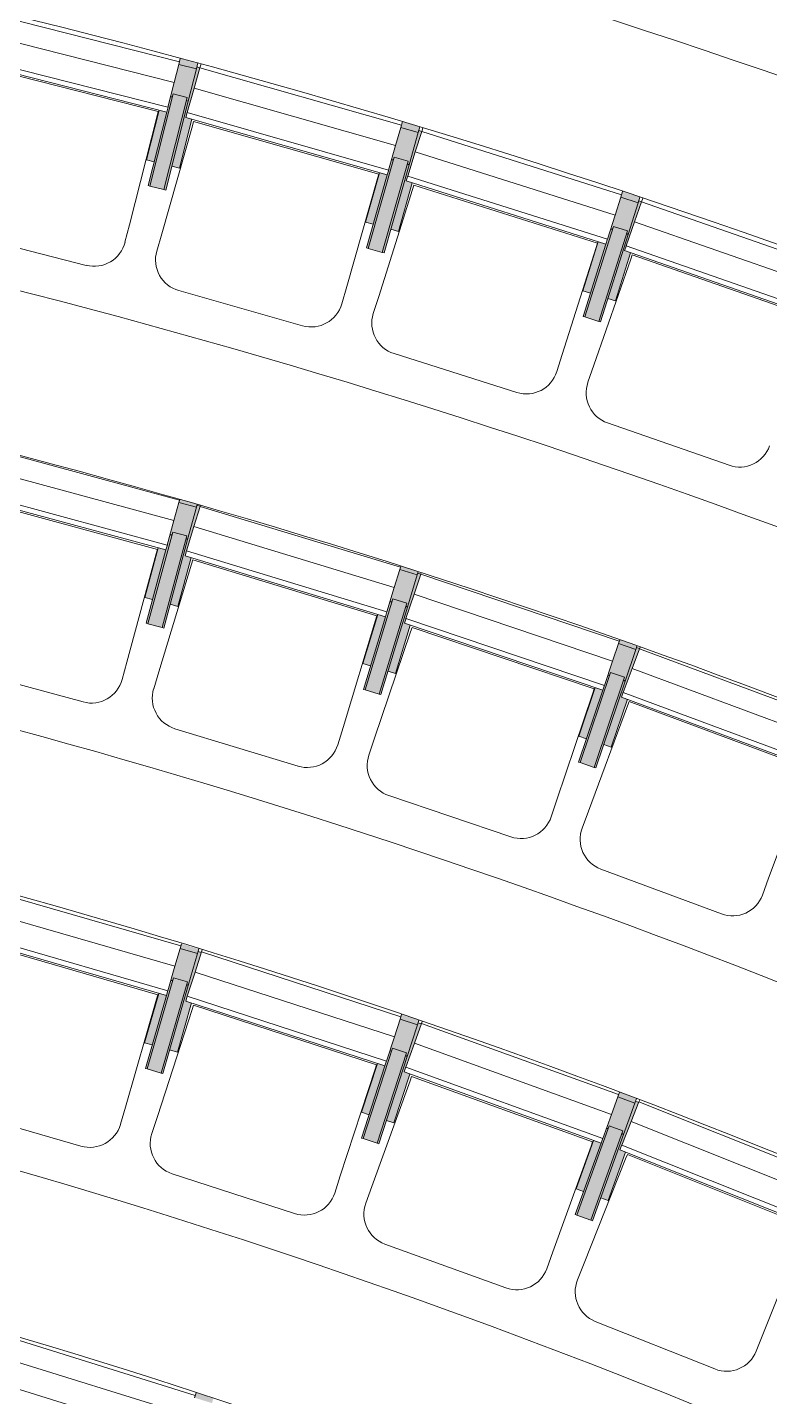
# Model space of a CAD drawing. Header units: millimetres. Extents: x 90978 to 295199, y -4084 to 97293.
# Drawn here: x 215176 to 216805, y 19981 to 22986 of the extents above; entities that cross this region are included whole.
import ezdxf

# ---------------------------------------------------------------- set-up
doc = ezdxf.new("R2010")
doc.units = ezdxf.units.MM
doc.header["$MEASUREMENT"] = 0
doc.layers.add('CSM-STL-XX-ZZ-M3-A-XXXX-00001_detached _19_04_21__rvt-1-Level 0$0$I-FURN', color=8, linetype='CONTINUOUS', lineweight=9)

msp = doc.modelspace()

# ---------------------------------------------------------------- hatches: boundary and pattern name
at = {"layer": 'CSM-STL-XX-ZZ-M3-A-XXXX-00001_detached _19_04_21__rvt-1-Level 0$0$I-FURN'}
h = msp.add_hatch(color=256, dxfattribs=at)
h.paths.add_polyline_path([(215509.7, 22676.5), (215537, 22784.1), (215523.5, 22788), (215554.5, 22897.2), (215548, 22898.9), (215492.7, 22680.8), (215494.2, 22680.4)], flags=0)
h.paths.add_polyline_path([(215453.9, 22690.6), (215481.7, 22799.9), (215464.7, 22804.2), (215437, 22694.9), (215444.5, 22693)], flags=0)
for points in [[(215528.9, 22823.4), (215547, 22894.7), (215508.2, 22904.5), (215491.2, 22833.3), (215494.2, 22833.3), (215495.8, 22839.5), (215526.9, 22831.6), (215525.3, 22825.4), (215526.9, 22824.5)], [(215547, 22894.7), (215550.2, 22907.5), (215511.5, 22917.5), (215508.2, 22904.5), (215536.2, 22897.4)], [(215475.6, 22629.6), (215526.9, 22831.6), (215495.8, 22839.5), (215444.5, 22637.5), (215470.6, 22630.9)], [(215444.5, 22637.5), (215494.2, 22833.3), (215490.1, 22833.3), (215440.7, 22638.4)], [(215479.5, 22628.6), (215528.9, 22823.4), (215525.3, 22825.4), (215475.6, 22629.6)], [(216033.9, 22754.8), (216037.4, 22767.2), (215999.3, 22779.2), (215995.5, 22765.8), (215997.7, 22765.2)], [(216013.8, 22684.2), (216033.9, 22754.8), (215995.5, 22765.8), (215976.5, 22695.1), (215979.4, 22695), (215981.1, 22701.2), (216012, 22692.4), (216010.3, 22686.2), (216013.5, 22684.4)], [(215924.1, 22500.7), (215979.4, 22695), (215975.3, 22695), (215920.3, 22501.8)], [(215955, 22491.9), (216012, 22692.4), (215981.1, 22701.2), (215924.1, 22500.7), (215953.4, 22492.4)], [(215958.8, 22490.8), (216013.5, 22684.4), (216010.2, 22685.8), (215955, 22491.9)], [(216516.6, 22601), (216520.4, 22612.8), (216482.5, 22625.8), (216478.5, 22613.1)], [(216494.5, 22531), (216516.6, 22601), (216478.5, 22613.1), (216456.4, 22543), (216460.4, 22542.8), (216462.3, 22548.9), (216493, 22539.2), (216491, 22533.1), (216493.7, 22531.4)], [(216399.5, 22350.2), (216460.4, 22542.8), (216456.3, 22542.8), (216395.7, 22351.3)], [(216430.1, 22340.5), (216493, 22539.2), (216462.3, 22548.9), (216399.5, 22350.2), (216424.2, 22342.3)], [(216433.9, 22339.3), (216493.7, 22531.4), (216490.8, 22532.5), (216430.1, 22340.5)], [(215527.6, 21861.8), (215546.8, 21932.7), (215508.1, 21942.8), (215490.2, 21872.2), (215493.1, 21872.1), (215494.8, 21878.3), (215525.8, 21869.9), (215524.1, 21863.8), (215525.8, 21862.8)], [(215546.8, 21932.7), (215548.6, 21939.1), (215510.1, 21950), (215508.2, 21943.1), (215538.9, 21934.8)], [(215440.3, 21677.2), (215493.1, 21872.1), (215489, 21872.1), (215436.5, 21678.2)], [(215471.3, 21668.8), (215525.8, 21869.9), (215494.8, 21878.3), (215440.3, 21677.2), (215464.4, 21670.6)], [(215475.1, 21667.7), (215527.6, 21861.8), (215524.1, 21863.8), (215471.3, 21668.8)], [(216010.2, 21713.8), (216031.6, 21784.1), (215993.3, 21795.8), (215972, 21725.5), (215976, 21725.3), (215977.9, 21731.4), (216008.6, 21722), (216006.8, 21715.9), (216009.8, 21714.1)], [(216031.6, 21784.1), (216033.6, 21790.8), (215995.7, 21803.4), (215993.3, 21795.8)], [(215917.3, 21532), (215976, 21725.3), (215971.9, 21725.3), (215913.5, 21533.1)], [(215948, 21522.6), (216008.6, 21722), (215977.9, 21731.4), (215917.3, 21532), (215940.3, 21525)], [(215951.8, 21521.5), (216009.8, 21714.1), (216006.6, 21715.2), (215948, 21522.6)], [(216488.1, 21551.2), (216511.6, 21620.9), (216473.7, 21633.6), (216450.2, 21564), (216454.3, 21563.7), (216456.3, 21569.8), (216486.8, 21559.5), (216484.7, 21553.4), (216487.2, 21551.8)], [(216511.6, 21620.9), (216514, 21627.9), (216476.4, 21641.5), (216473.7, 21633.6)], [(216389.7, 21372.3), (216454.3, 21563.7), (216450.1, 21563.7), (216385.9, 21373.6)], [(216420.1, 21362), (216486.8, 21559.5), (216456.3, 21569.8), (216389.7, 21372.3), (216417.3, 21363)], [(216423.8, 21360.8), (216487.2, 21551.8), (216484.7, 21553.4), (216420.1, 21362)], [(215549.5, 20953.7), (215552.3, 20963.4), (215514, 20975), (215511.1, 20964.8)], [(215529.1, 20883.2), (215549.5, 20953.7), (215511.1, 20964.8), (215490.7, 20894.3), (215494.7, 20894.1), (215496.5, 20900.3), (215527.4, 20891.3), (215525.6, 20885.2), (215527.4, 20884.2)], [(215438.5, 20700.1), (215494.7, 20894.1), (215490.6, 20894.1), (215434.8, 20701.2)], [(215469.4, 20691.2), (215526.9, 20891.5), (215496.5, 20900.3), (215438.5, 20700.1), (215461.1, 20693.6)], [(215473.2, 20690.1), (215529.1, 20883.2), (215525.6, 20885.2), (215469.4, 20691.2)], [(216009.5, 20727.4), (216032.2, 20797.3), (215994.2, 20809.6), (215971.5, 20739.7), (215975.5, 20739.5), (215977.5, 20745.6), (216008, 20735.6), (216006.1, 20729.5), (216008, 20728.3)], [(216032.2, 20797.3), (216035.4, 20807), (215997.4, 20819.7), (215994.2, 20809.6)], [(215913.1, 20547.4), (215975.5, 20739.5), (215971.4, 20739.5), (215909.3, 20548.6)], [(215943.6, 20537.4), (216008, 20735.6), (215977.5, 20745.6), (215913.1, 20547.4), (215939, 20538.9)], [(215947.4, 20536.2), (216009.5, 20727.4), (216006.1, 20729.5), (215943.6, 20537.4)], [(216509.6, 20625.2), (216513.3, 20635.5), (216475.7, 20649.2), (216472, 20638.8), (216484.1, 20634.4)], [(216484.6, 20556.1), (216509.6, 20625.2), (216472, 20638.8), (216447, 20569.7), (216451, 20569.3), (216453.2, 20575.3), (216483.4, 20564.4), (216481.2, 20558.4), (216484.2, 20556.4)], [(216382.4, 20379.3), (216451, 20569.3), (216446.8, 20569.3), (216378.7, 20380.7)], [(216412.6, 20368.4), (216483.4, 20564.4), (216453.2, 20575.3), (216382.4, 20379.3), (216398.1, 20373.6)], [(216416.3, 20367.1), (216484.2, 20556.4), (216481.2, 20558.4), (216413.3, 20368.2)], [(215581, 19966.9), (215584.2, 19977.2), (215546.1, 19989.4), (215542.8, 19978.8)]]:
    msp.add_hatch(color=256, dxfattribs=at).paths.add_polyline_path(points, flags=0)
h = msp.add_hatch(color=256, dxfattribs=at)
h.paths.add_polyline_path([(215990.3, 22537.8), (216020.8, 22644.7), (216007.4, 22648.9), (216041.5, 22757.2), (216035.1, 22759), (215973.5, 22542.6), (215979.4, 22540.9)], flags=0)
h.paths.add_polyline_path([(215935, 22553.6), (215965.9, 22662), (215949.1, 22666.8), (215918.2, 22558.3), (215924.1, 22556.7)], flags=0)
h = msp.add_hatch(color=256, dxfattribs=at)
h.paths.add_polyline_path([(216466.8, 22385.3), (216499.8, 22491.4), (216487, 22495.9), (216524.3, 22603.1), (216517.9, 22605.1), (216450.1, 22390.6), (216460.4, 22387.3)], flags=0)
h.paths.add_polyline_path([(216412, 22402.7), (216446, 22510.2), (216429.3, 22515.5), (216395.7, 22407.8), (216399.5, 22406.6)], flags=0)
h = msp.add_hatch(color=256, dxfattribs=at)
h.paths.add_polyline_path([(215506.1, 21715.1), (215535.1, 21822.2), (215521.8, 21826.2), (215554.8, 21935), (215548, 21936.9), (215489.2, 21719.7), (215502.8, 21716)], flags=0)
h.paths.add_polyline_path([(215450.6, 21730.1), (215480, 21839), (215463.1, 21843.6), (215433.7, 21734.7), (215440.3, 21732.9)], flags=0)
h = msp.add_hatch(color=256, dxfattribs=at)
h.paths.add_polyline_path([(215984.2, 21567.9), (216015.8, 21674.3), (216003.4, 21678.5), (216039.6, 21786.2), (216032.9, 21788.3), (215967.5, 21573), (215983.4, 21568.1)], flags=0)
h.paths.add_polyline_path([(215929.2, 21584.6), (215962, 21692.5), (215945.2, 21697.6), (215913.5, 21589.4), (215917.3, 21588.2)], flags=0)
h = msp.add_hatch(color=256, dxfattribs=at)
h.paths.add_polyline_path([(216457.6, 21406.2), (216493.1, 21511.3), (216480.2, 21516.1), (216519.6, 21622.7), (216513, 21625), (216441.1, 21411.8), (216454.3, 21407.3)], flags=0)
h.paths.add_polyline_path([(216403.2, 21424.6), (216439.2, 21531.4), (216422.6, 21537), (216386.6, 21430.2), (216389.7, 21429.1)], flags=0)
h = msp.add_hatch(color=256, dxfattribs=at)
h.paths.add_polyline_path([(215505, 20736.9), (215535.3, 20845.3), (215523.3, 20849.2), (215558, 20955.8), (215550.4, 20956.9), (215488.1, 20741.8), (215494.7, 20739.9)], flags=0)
h.paths.add_polyline_path([(215449.7, 20752.9), (215481.1, 20861.2), (215464.3, 20866.1), (215432.9, 20757.7), (215438.5, 20756.1)], flags=0)
h = msp.add_hatch(color=256, dxfattribs=at)
h.paths.add_polyline_path([(215980.6, 20582), (216015.4, 20689), (216002.7, 20693.6), (216040.7, 20799), (216033.5, 20801.4), (215964, 20587.4), (215975.5, 20583.7)], flags=0)
h.paths.add_polyline_path([(215926, 20599.8), (215960.8, 20707), (215944.2, 20712.4), (215909.3, 20605.2), (215913.1, 20603.9)], flags=0)
h = msp.add_hatch(color=256, dxfattribs=at)
h.paths.add_polyline_path([(216451.1, 20411.7), (216489.3, 20517.6), (216476.7, 20522.6), (216518.2, 20626.7), (216511, 20629.3), (216434.9, 20417.6), (216451, 20411.8)], flags=0)
h.paths.add_polyline_path([(216397, 20431.3), (216435.3, 20537.3), (216418.8, 20543.3), (216380.5, 20437.2), (216382.4, 20436.5)], flags=0)

# ---------------------------------------------------------------- linework, layer by layer
for p, q in [((215063.6, 23022.8), (215509.5, 22909.7)), ((215498.1, 22864.7), (215052.2, 22977.8)), ((215038.5, 22923.7), (215484.4, 22810.5)), ((215035.8, 22913), (215481.7, 22799.9)), ((215053.3, 22904.8), (215462.8, 22801)), ((215508.2, 22904.5), (215498.1, 22864.7)), ((215508.2, 22904.5), (215511.5, 22917.5)), ((215508.2, 22904.5), (215547, 22894.7)), ((215528.9, 22823.4), (215547, 22894.7)), ((215541.8, 22852.3), (215554.5, 22896.9)), ((215550.2, 22907.5), (215547, 22894.7)), ((215554.6, 22897.2), (215548, 22898.9)), ((215554.5, 22896.9), (215557, 22905.8)), ((215554.5, 22896.9), (215996.9, 22770.9)), ((215498.1, 22864.7), (215484.4, 22810.5)), ((215444.5, 22637.5), (215495.8, 22839.5)), ((215495.8, 22839.5), (215526.9, 22831.6)), ((215526.5, 22798.5), (215541.8, 22852.3)), ((215984.2, 22726.3), (215541.8, 22852.3)), ((215464.7, 22804.2), (215437, 22694.9)), ((215475.6, 22629.6), (215526.9, 22831.6)), ((215479.5, 22628.6), (215528.9, 22823.4)), ((215484.5, 22811.2), (215481.7, 22799.9)), ((215490.1, 22833.3), (215494.2, 22833.3)), ((215525.3, 22825.4), (215528.9, 22823.4)), ((215460.4, 22791.3), (215399.8, 22552.5)), ((215481.7, 22799.9), (215440.7, 22638.4)), ((215462.8, 22801), (215460.4, 22791.3)), ((215509.7, 22676.5), (215537, 22784.1)), ((215523.5, 22788), (215526.7, 22799.2)), ((215523.5, 22788), (215965.9, 22662)), ((215526.5, 22798.5), (215968.9, 22672.6)), ((215538, 22769.7), (215540.8, 22779.3)), ((215540.8, 22779.3), (215947.1, 22663.6)), ((215995.5, 22765.8), (215999.3, 22779.2)), ((215470.6, 22532.7), (215538, 22769.7)), ((215995.5, 22765.8), (215984.2, 22726.3)), ((215995.5, 22765.8), (216033.9, 22754.8)), ((216013.8, 22684.2), (216033.9, 22754.8)), ((216027.5, 22712.6), (216041.5, 22756.9)), ((216037.4, 22767.2), (216033.9, 22754.8)), ((216041.6, 22757.1), (216035.1, 22759)), ((216041.5, 22756.9), (216044.1, 22765.1)), ((216041.5, 22756.9), (216480.1, 22618.2)), ((215984.2, 22726.3), (215968.9, 22672.6)), ((215437, 22694.9), (215453.9, 22690.6)), ((215924.1, 22500.7), (215981.1, 22701.2)), ((215955, 22491.9), (216012, 22692.4)), ((215958.8, 22490.8), (216013.8, 22684.2)), ((215975.3, 22695.1), (215979.4, 22695)), ((215981.1, 22701.2), (216012, 22692.4)), ((216010.3, 22686.2), (216013.8, 22684.2)), ((216010.7, 22659.3), (216027.5, 22712.6)), ((216466.1, 22573.9), (216027.5, 22712.6)), ((215492.7, 22680.8), (215509.7, 22676.5)), ((215944.4, 22654), (215876.9, 22417)), ((215949.1, 22666.8), (215918.2, 22558.3)), ((215965.9, 22662), (215920.3, 22501.8)), ((215947.1, 22663.6), (215944.4, 22654)), ((215969.1, 22673.2), (215965.9, 22662)), ((216007.4, 22648.9), (216010.9, 22660)), ((216010.7, 22659.3), (216449.3, 22520.6)), ((215444.5, 22637.5), (215440.7, 22638.4)), ((215475.6, 22629.6), (215444.5, 22637.5)), ((215479.5, 22628.6), (215475.6, 22629.6)), ((215947.1, 22395.3), (216021.4, 22630.2)), ((215990.3, 22537.8), (216020.8, 22644.7)), ((216007.4, 22648.9), (216446, 22510.2)), ((216021.4, 22630.2), (216024.4, 22639.7)), ((216024.4, 22639.7), (216427.2, 22512.3)), ((216478.5, 22613.1), (216482.5, 22625.8)), ((216478.5, 22613.1), (216466.1, 22573.9)), ((216478.5, 22613.1), (216516.6, 22601)), ((216494.5, 22531), (216516.6, 22601)), ((216509, 22559), (216524.3, 22602.8)), ((216520.4, 22612.8), (216516.6, 22601)), ((216524.4, 22603.1), (216517.9, 22605.1)), ((216524.3, 22602.8), (216527, 22610.6)), ((216524.3, 22602.8), (216958.7, 22451.5)), ((216466.1, 22573.9), (216449.3, 22520.6)), ((215399.8, 22552.5), (215390, 22514.2)), ((215918.2, 22558.3), (215935, 22553.6)), ((215973.5, 22542.6), (215990.3, 22537.8)), ((216399.5, 22350.2), (216462.3, 22548.9)), ((216430.1, 22340.5), (216493, 22539.2)), ((216456.4, 22543), (216460.4, 22542.8)), ((216462.3, 22548.9), (216493, 22539.2)), ((216490.7, 22506.2), (216509, 22559)), ((216491, 22533.1), (216494.5, 22531)), ((216943.4, 22407.7), (216509, 22559)), ((215031.2, 22533), (215305, 22463.5)), ((215459.7, 22494.7), (215470.6, 22532.7)), ((216429.3, 22515.5), (216395.3, 22407.9)), ((216446, 22510.2), (216395.7, 22351.3)), ((216427.2, 22512.3), (216424.2, 22502.8)), ((216433.9, 22339.3), (216494.5, 22531)), ((216449.5, 22521.3), (216446, 22510.2)), ((216487, 22495.9), (216490.9, 22506.8)), ((216490.7, 22506.2), (216925.1, 22354.9)), ((215924.1, 22500.7), (215920.3, 22501.8)), ((215955, 22491.9), (215924.1, 22500.7)), ((215958.8, 22490.8), (215955, 22491.9)), ((216424.2, 22502.8), (216349.9, 22267.9)), ((216419.5, 22244.1), (216500.5, 22476.8)), ((216466.8, 22385.3), (216500.3, 22491.3)), ((216487, 22495.9), (216921.4, 22344.5)), ((216500.5, 22476.8), (216503.8, 22486.2)), ((216503.8, 22486.2), (216902.8, 22347.2)), ((215876.9, 22417), (215866.1, 22379)), ((215507.9, 22408.2), (215779.6, 22330.9)), ((215935.2, 22357.6), (215947.1, 22395.3)), ((216395.3, 22407.9), (216412, 22402.7)), ((216450.1, 22390.6), (216466.8, 22385.3)), ((216399.5, 22350.2), (216395.7, 22351.3)), ((216430.1, 22340.5), (216399.5, 22350.2)), ((216433.9, 22339.3), (216430.1, 22340.5)), ((215980.8, 22269.7), (216250.1, 22184.6)), ((216349.9, 22267.9), (216338, 22230.2)), ((216406.5, 22206.8), (216419.5, 22244.1)), ((216449.5, 22117.6), (216716.3, 22024.7)), ((215065.6, 22068.5), (215509.6, 21948.3)), ((215497.5, 21903.5), (215053.5, 22023.7)), ((215038.9, 21969.8), (215482.9, 21849.6)), ((215036, 21959.2), (215480, 21839)), ((215053.4, 21950.7), (215461.2, 21840.3)), ((215508.2, 21943.1), (215497.5, 21903.5)), ((215508.2, 21943.1), (215510.1, 21950)), ((215508.2, 21943.1), (215546.8, 21932.7)), ((215527.6, 21861.8), (215546.8, 21932.7)), ((215541.3, 21890.2), (215554.8, 21934.6)), ((215548.6, 21939.1), (215546.8, 21932.7)), ((215554.9, 21935), (215548, 21936.9)), ((215554.8, 21934.6), (215555.5, 21937)), ((215554.8, 21934.6), (215994.9, 21800.9)), ((215497.5, 21903.5), (215482.9, 21849.6)), ((215440.3, 21677.2), (215494.8, 21878.3)), ((215489, 21872.2), (215493.1, 21872.1)), ((215494.8, 21878.3), (215525.8, 21869.9)), ((215525, 21836.7), (215541.3, 21890.2)), ((215981.4, 21756.5), (215541.3, 21890.2)), ((215463.1, 21843.6), (215433.7, 21734.7)), ((215471.3, 21668.8), (215525.8, 21869.9)), ((215475.1, 21667.7), (215527.6, 21861.8)), ((215483.1, 21850.2), (215480, 21839)), ((215524.1, 21863.8), (215527.6, 21861.8)), ((215458.6, 21830.7), (215394.2, 21592.9)), ((215480, 21839), (215436.5, 21678.2)), ((215461.2, 21840.3), (215458.6, 21830.7)), ((215506.1, 21715.1), (215535.1, 21822.2)), ((215521.8, 21826.2), (215525.2, 21837.4)), ((215521.8, 21826.2), (215962, 21692.5)), ((215525, 21836.7), (215965.2, 21703)), ((215536.1, 21807.7), (215539, 21817.2)), ((215539, 21817.2), (215943.2, 21694.4)), ((215464.4, 21571.9), (215536.1, 21807.7)), ((215993.3, 21795.8), (215981.4, 21756.5)), ((215993.3, 21795.8), (215995.7, 21803.4)), ((215993.3, 21795.8), (216031.6, 21784.1)), ((216010.2, 21713.8), (216031.6, 21784.1)), ((216024.7, 21741.8), (216039.6, 21785.8)), ((216033.6, 21790.8), (216031.6, 21784.1)), ((216039.7, 21786.2), (216032.9, 21788.3)), ((216039.6, 21785.8), (216040.5, 21788.5)), ((216039.6, 21785.8), (216475.4, 21638.7)), ((215981.4, 21756.5), (215965.2, 21703)), ((215433.7, 21734.7), (215450.6, 21730.1)), ((215917.3, 21532), (215977.9, 21731.4)), ((215948, 21522.6), (216008.6, 21722)), ((215972, 21725.5), (215976, 21725.3)), ((215977.9, 21731.4), (216008.6, 21722)), ((216006.9, 21688.9), (216024.7, 21741.8)), ((216460.6, 21594.8), (216024.7, 21741.8)), ((215489.2, 21719.7), (215506.1, 21715.1)), ((215945.2, 21697.6), (215912.4, 21589.7)), ((215962, 21692.5), (215913.5, 21533.1)), ((215943.2, 21694.4), (215940.3, 21684.9)), ((215951.8, 21521.5), (216010.2, 21713.8)), ((215965.3, 21703.6), (215962, 21692.5)), ((216006.8, 21715.9), (216010.2, 21713.8)), ((215440.3, 21677.2), (215436.5, 21678.2)), ((215471.3, 21668.8), (215440.3, 21677.2)), ((215475.1, 21667.7), (215471.3, 21668.8)), ((215940.3, 21684.9), (215868.7, 21449.1)), ((215984.2, 21567.9), (216016.5, 21674.1)), ((216003.4, 21678.5), (216007.1, 21689.5)), ((216003.4, 21678.5), (216439.2, 21531.4)), ((216006.9, 21688.9), (216442.7, 21541.8)), ((216017, 21659.6), (216020.2, 21669)), ((216020.2, 21669), (216420.5, 21533.9)), ((215938.2, 21426.1), (216017, 21659.6)), ((216473.7, 21633.6), (216460.6, 21594.8)), ((216473.7, 21633.6), (216476.4, 21641.5)), ((216473.7, 21633.6), (216511.6, 21620.9)), ((216488.1, 21551.2), (216511.6, 21620.9)), ((216503.5, 21578.8), (216519.6, 21622.3)), ((216514, 21627.9), (216511.6, 21620.9)), ((216519.8, 21622.7), (216513, 21625)), ((216519.6, 21622.3), (216520.8, 21625.4)), ((216519.6, 21622.3), (216950.8, 21462)), ((215025.4, 21579.3), (215298, 21505.5)), ((215394.2, 21592.9), (215383.9, 21554.7)), ((215453, 21534.1), (215464.4, 21571.9)), ((215912.4, 21589.7), (215929.2, 21584.6)), ((215967.5, 21573), (215984.2, 21567.9)), ((216460.6, 21594.8), (216442.7, 21541.8)), ((216484, 21526.4), (216503.5, 21578.8)), ((216934.6, 21418.5), (216503.5, 21578.8)), ((216389.7, 21372.3), (216456.3, 21569.8)), ((216420.1, 21362), (216486.8, 21559.5)), ((216423.8, 21360.8), (216488.1, 21551.2)), ((216442.9, 21542.4), (216439.2, 21531.4)), ((216450.2, 21564), (216454.3, 21563.7)), ((216456.3, 21569.8), (216486.8, 21559.5)), ((216484.7, 21553.4), (216488.1, 21551.2)), ((215917.3, 21532), (215913.5, 21533.1)), ((215948, 21522.6), (215917.3, 21532)), ((215951.8, 21521.5), (215948, 21522.6)), ((216417.3, 21524.5), (216338.5, 21291)), ((216439.2, 21531.4), (216385.9, 21373.6)), ((216422.6, 21537), (216386.6, 21430.2)), ((216420.5, 21533.9), (216417.3, 21524.5)), ((216480.2, 21516.1), (216484.2, 21527)), ((216480.2, 21516.1), (216911.3, 21355.8)), ((216484, 21526.4), (216915.1, 21366.1)), ((216407.4, 21265.8), (216493.2, 21496.8)), ((216457.6, 21406.2), (216493.1, 21511.3)), ((216493.2, 21496.8), (216496.7, 21506.1)), ((216496.7, 21506.1), (216892.7, 21358.9)), ((215499.6, 21446.8), (215769.9, 21364.7)), ((215868.7, 21449.1), (215857.2, 21411.3)), ((215925.6, 21388.6), (215938.2, 21426.1)), ((216386.6, 21430.2), (216403.2, 21424.6)), ((216441.1, 21411.8), (216457.6, 21406.2)), ((216389.7, 21372.3), (216385.9, 21373.6)), ((216420.1, 21362), (216389.7, 21372.3)), ((216423.8, 21360.8), (216420.1, 21362)), ((216889.2, 21349.6), (216803.3, 21118.6)), ((215969.5, 21299.9), (216237.2, 21209.6)), ((216338.5, 21291), (216325.9, 21253.6)), ((216393.6, 21228.8), (216407.4, 21265.8)), ((216434.8, 21138.8), (216699.5, 21040.3)), ((215070.7, 21097.9), (215512.6, 20970)), ((216803.3, 21118.6), (216789.6, 21081.5)), ((215499.7, 20925.4), (215057.8, 21053.4)), ((215039.2, 20989.1), (215481.1, 20861.2)), ((215042.3, 20999.7), (215484.1, 20871.7)), ((215056.5, 20980.4), (215462.3, 20862.9)), ((215511.1, 20964.8), (215514, 20975)), ((215511.1, 20964.8), (215499.7, 20925.4)), ((215511.1, 20964.8), (215549.5, 20953.7)), ((215529.1, 20883.2), (215549.5, 20953.7)), ((215544, 20912.8), (215558.3, 20956.9)), ((215552.3, 20963.4), (215549.5, 20953.7)), ((215558, 20955.8), (215550.7, 20957.9)), ((215558.3, 20956.9), (215559.7, 20961.2)), ((215558.3, 20956.9), (215995.8, 20814.7)), ((215499.7, 20925.4), (215484.1, 20871.7)), ((215526.7, 20859.6), (215544, 20912.8)), ((215981.5, 20770.6), (215544, 20912.8)), ((215438.5, 20700.1), (215496.5, 20900.3)), ((215469.4, 20691.2), (215527.4, 20891.3)), ((215473.2, 20690.1), (215529.1, 20883.2)), ((215490.7, 20894.3), (215494.7, 20894.1)), ((215496.5, 20900.3), (215527.4, 20891.3)), ((215525.6, 20885.2), (215529.1, 20883.2)), ((215459.5, 20853.3), (215391, 20616.6)), ((215464.3, 20866.1), (215432.9, 20757.7)), ((215481.1, 20861.2), (215434.8, 20701.2)), ((215462.3, 20862.9), (215459.5, 20853.3)), ((215484.3, 20872.4), (215481.1, 20861.2)), ((215523.3, 20849.2), (215526.9, 20860.2)), ((215526.7, 20859.6), (215964.2, 20717.4)), ((215461.1, 20596), (215537.2, 20830.4)), ((215505, 20736.9), (215536.3, 20845)), ((215523.3, 20849.2), (215960.8, 20707)), ((215537.2, 20830.4), (215540.3, 20839.9)), ((215540.3, 20839.9), (215942.1, 20709.3)), ((215994.2, 20809.6), (215981.5, 20770.6)), ((215994.2, 20809.6), (215997.4, 20819.7)), ((215994.2, 20809.6), (216032.2, 20797.3)), ((216009.5, 20727.4), (216032.2, 20797.3)), ((216025.4, 20756.5), (216041.1, 20800.1)), ((216035.4, 20807), (216032.2, 20797.3)), ((216040.7, 20799), (216033.5, 20801.4)), ((216041.1, 20800.1), (216042.7, 20804.6)), ((216041.1, 20800.1), (216473.8, 20643.9)), ((215981.5, 20770.6), (215964.2, 20717.4)), ((215432.9, 20757.7), (215449.7, 20752.9)), ((215488.1, 20741.8), (215505, 20736.9)), ((215913.1, 20547.4), (215977.5, 20745.6)), ((215943.6, 20537.4), (216008, 20735.6)), ((215971.5, 20739.7), (215975.5, 20739.5)), ((215977.5, 20745.6), (216008, 20735.6)), ((216006.4, 20703.9), (216025.4, 20756.5)), ((216458, 20600.2), (216025.4, 20756.5)), ((215438.5, 20700.1), (215434.8, 20701.2)), ((215944.2, 20712.4), (215909.3, 20605.2)), ((215960.8, 20707), (215909.3, 20548.6)), ((215942.1, 20709.3), (215939, 20699.8)), ((215947.4, 20536.2), (216009.5, 20727.4)), ((215964.4, 20718.1), (215960.8, 20707)), ((216002.7, 20693.6), (216006.6, 20704.5)), ((216006.1, 20729.5), (216009.5, 20727.4)), ((216006.4, 20703.9), (216439, 20547.7)), ((215469.4, 20691.2), (215438.5, 20700.1)), ((215473.2, 20690.1), (215469.4, 20691.2)), ((215939, 20699.8), (215862.8, 20465.5)), ((215932.2, 20442.6), (216015.9, 20674.4)), ((215980.6, 20582), (216015.4, 20689)), ((216002.7, 20693.6), (216435.3, 20537.3)), ((216015.9, 20674.4), (216019.3, 20683.8)), ((216019.3, 20683.8), (216416.6, 20540.2)), ((216472, 20638.8), (216475.7, 20649.2)), ((215391, 20616.6), (215380, 20578.7)), ((216472, 20638.8), (216458, 20600.2)), ((216472, 20638.8), (216509.6, 20625.2)), ((216484.6, 20556.1), (216509.6, 20625.2)), ((216501.4, 20584.7), (216518.6, 20627.8)), ((216513.3, 20635.5), (216509.6, 20625.2)), ((216518.2, 20626.7), (216511, 20629.3)), ((216518.6, 20627.8), (216520.5, 20632.7)), ((216518.6, 20627.8), (216945.9, 20457.6)), ((215022, 20609.4), (215293.3, 20530.9)), ((215448.8, 20558.5), (215461.1, 20596)), ((215909.3, 20605.2), (215926, 20599.8)), ((215964, 20587.4), (215980.6, 20582)), ((216458, 20600.2), (216439, 20547.7)), ((216480.7, 20532.8), (216501.4, 20584.7)), ((216928.8, 20414.5), (216501.4, 20584.7)), ((216382.4, 20379.3), (216453.2, 20575.3)), ((216412.6, 20368.4), (216483.4, 20564.4)), ((216416.3, 20367.1), (216484.6, 20556.1)), ((216447, 20569.7), (216451, 20569.3)), ((216453.2, 20575.3), (216483.4, 20564.4)), ((216481.2, 20558.4), (216484.6, 20556.1)), ((215913.1, 20547.4), (215909.3, 20548.6)), ((215943.6, 20537.4), (215913.1, 20547.4)), ((215947.4, 20536.2), (215943.6, 20537.4)), ((216413.3, 20530.9), (216329.5, 20299.1)), ((216435.3, 20537.3), (216378.7, 20380.7)), ((216418.8, 20543.3), (216380.5, 20437.2)), ((216416.6, 20540.2), (216413.3, 20530.9)), ((216439.2, 20548.3), (216435.3, 20537.3)), ((216476.7, 20522.6), (216481, 20533.4)), ((216476.7, 20522.6), (216904, 20352.4)), ((216480.7, 20532.8), (216908.1, 20362.6)), ((216398.1, 20274), (216489.3, 20503)), ((216451.1, 20411.7), (216489.3, 20517.6)), ((216489.3, 20503), (216493, 20512.2)), ((216493, 20512.2), (216885.5, 20355.9)), ((215493.8, 20470.3), (215762.4, 20382.9)), ((215862.8, 20465.5), (215850.6, 20427.9)), ((215918.8, 20405.5), (215932.2, 20442.6)), ((216380.5, 20437.2), (216397, 20431.3)), ((216434.6, 20417.7), (216451.1, 20411.7)), ((216382.4, 20379.3), (216378.7, 20380.7)), ((216412.6, 20368.4), (216382.4, 20379.3)), ((216416.3, 20367.1), (216412.6, 20368.4)), ((216881.8, 20346.6), (216790.6, 20117.7)), ((215960.8, 20315.8), (216226.5, 20219.9)), ((216329.5, 20299.1), (216316.1, 20261.9)), ((216383.5, 20237.3), (216398.1, 20274)), ((216422.6, 20146.4), (216685.1, 20041.9)), ((215105.2, 20120.6), (215544.4, 19983.9)), ((216790.6, 20117.7), (216776, 20081)), ((215530.6, 19939.6), (215091.4, 20076.3)), ((215074.8, 20022.9), (215514, 19886.2)), ((215542.8, 19978.8), (215546.1, 19989.4))]:
    msp.add_line(p, q, dxfattribs=at)
for centre, radius, start, end in [((210962.9, 5919), 19404.9, 59.93092, 88.42072), ((210954.4, 5981.5), 18821.9, 59.83367, 88.37179), ((210954.4, 5981.5), 18471.9, 59.83051, 88.34093), ((210954.4, 5981.5), 17888.9, 59.82499, 88.28684), ((210954.4, 5981.5), 17538.9, 59.8215, 88.25264), ((210954.4, 5981.5), 16955.9, 59.81536, 88.19254), ((210954.4, 5981.5), 16605.9, 59.81147, 88.15444), ((215322.2, 22531.4), 70, 255.7642, 345.7642), ((215527.1, 22475.5), 70, 164.1078, 254.1078), ((215798.7, 22398.2), 70, 254.1078, 344.1078), ((216001.9, 22336.5), 70, 162.4514, 252.4514), ((216271.3, 22251.3), 70, 252.4514, 342.4514), ((216472.6, 22183.7), 70, 160.795, 250.795), ((216739.3, 22090.8), 70, 250.795, 340.795), ((210954.4, 5981.5), 16022.9, 59.80461, 88.08726), ((210954.4, 5981.5), 15672.9, 59.80025, 88.04453), ((215316.3, 21573), 70, 254.8508, 344.8508), ((215519.9, 21513.8), 70, 163.1015, 253.1015), ((215790.2, 21431.7), 70, 253.1015, 343.1015), ((215991.9, 21366.3), 70, 161.3522, 251.3522), ((216259.6, 21275.9), 70, 251.3522, 341.3522), ((216459.2, 21204.4), 70, 159.603, 249.603), ((210962.9, 5981.5), 15089.9, 59.79253, 87.96895), ((216723.9, 21105.9), 70, 249.603, 339.603), ((210962.9, 5981.5), 14739.9, 59.7876, 87.9207), ((215312.8, 20598.1), 70, 253.8535, 343.8535), ((215515.4, 20536.8), 70, 161.9968, 251.9968), ((215784, 20449.5), 70, 251.9968, 341.9968), ((215984.6, 20381.7), 70, 160.1401, 250.1401), ((216250.3, 20285.7), 70, 250.1401, 340.1401), ((216448.5, 20211.4), 70, 158.2834, 248.2834), ((210962.9, 5981.5), 14156.9, 59.79253, 87.83503), ((216711, 20106.9), 70, 248.2834, 338.2834)]:
    msp.add_arc(centre, radius, start, end, dxfattribs=at)

doc.saveas('drawing.dxf')
